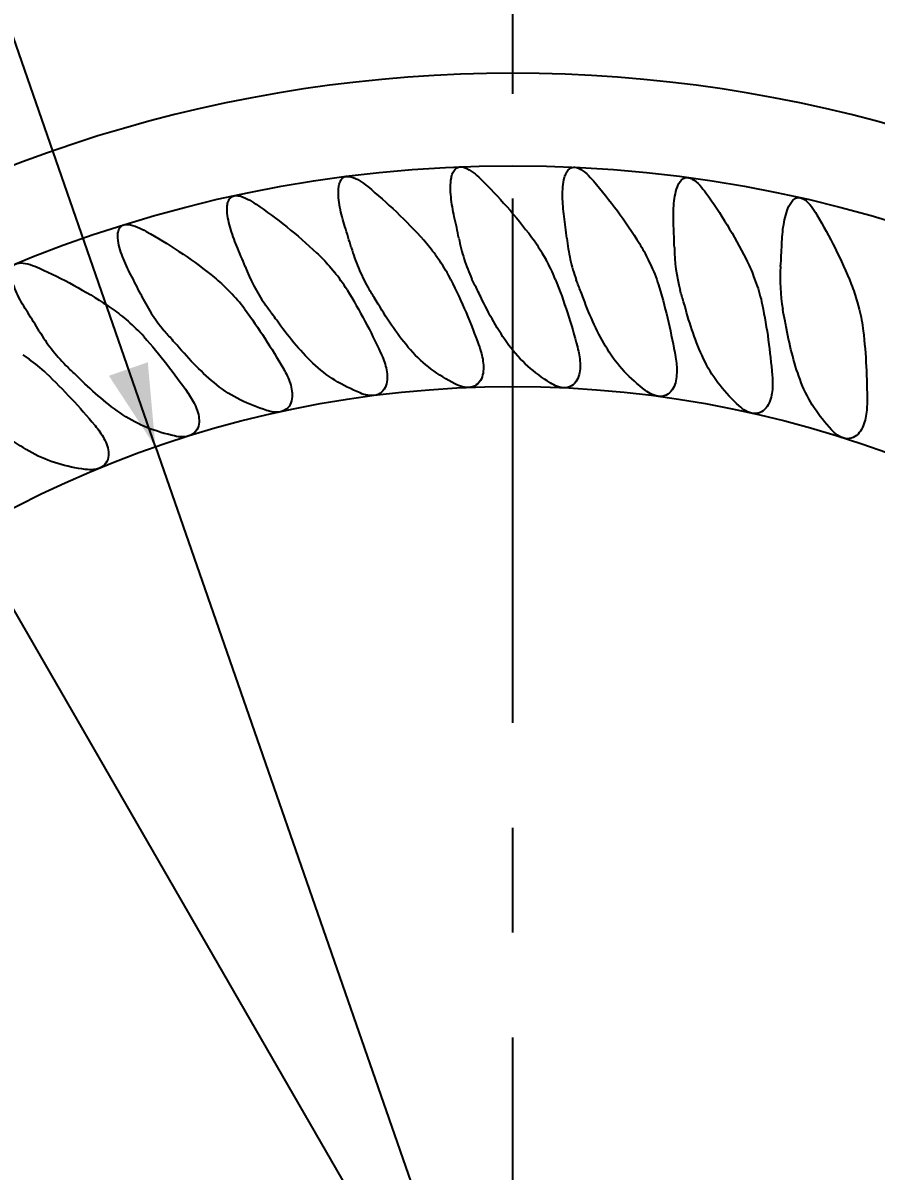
# Model space of a CAD drawing. Header units: millimetres. Extents: x 8 to 3888, y -9869 to 412.
# Drawn here: x 112.03 to 132.72, y 209.13 to 236.94 of the extents above; entities that cross this region are included whole.
import ezdxf

# ---------------------------------------------------------------- set-up
doc = ezdxf.new("R2010")
doc.units = ezdxf.units.MM
doc.linetypes.add('CENTERX2', pattern=[20.32, 12.7, -2.54, 2.54, -2.54])
doc.layers.add('CENTERLINE', color=4, linetype='CENTERX2')
doc.layers.add('DIMENSIONS', color=2, linetype='Continuous')
doc.layers.add('OUTLINE', color=7, linetype='Continuous', lineweight=25)
doc.styles.add('SLDTEXTSTYLE0', font='TXT', dxfattribs={"width": 0.75})
doc.dimstyles.new('SLDDIMSTYLE0', dxfattribs={"dimtxt": 3.5, "dimasz": 2, "dimexe": 0, "dimexo": 0.0625, "dimgap": 0.875, "dimtad": 1, "dimdec": 1, "dimrnd": 1e-09, "dimzin": 12, "dimdsep": 46, "dimtxsty": 'SLDTEXTSTYLE0', "dimblk1": 'NONE', "dimsah": 1, "dimcen": 0, "dimadec": 0, "dimazin": 3, "dimtfac": 1, "dimtdec": 1, "dimtmove": 0, "dimatfit": 3, "dimldrblk": 'NONE', "dimfxl": 0, "dimfrac": 2, "dimtolj": 1, "dimtzin": 12, "dimarcsym": 0})
doc.dimstyles.new('SLDDIMSTYLE2', dxfattribs={"dimtxt": 3.5, "dimasz": 2, "dimexe": 0, "dimexo": 0.0625, "dimgap": 0.875, "dimtad": 1, "dimdec": 4, "dimzin": 12, "dimdsep": 46, "dimtxsty": 'SLDTEXTSTYLE0', "dimsah": 1, "dimcen": 0.09, "dimazin": 3, "dimtfac": 1, "dimtofl": 0, "dimtmove": 0, "dimatfit": 3, "dimfxl": 0, "dimfrac": 2, "dimtolj": 1, "dimtzin": 12, "dimarcsym": 0})

# ---------------------------------------------------------------- blocks, each defined once
blk = doc.blocks.new('_D')
at = {"layer": 'DIMENSIONS'}
for q in [(94.388, 286.649), (132.576, 176.843)]:
    blk.add_line((115.247, 226.67), q, dxfattribs=at)
blk.add_solid([(115.247, 226.67), (115.062, 228.723), (114.118, 228.395)], dxfattribs=at)
at = {"layer": 'DIMENSIONS', "char_height": 3.5, "attachment_point": 1, "rotation": 289.1766, "style": 'SLDTEXTSTYLE0'}
for s, insert in [('%%c', (99.169, 286.631)), ('52,8', (100.894, 281.67))]:
    blk.add_mtext(s, dxfattribs=dict(at, insert=insert))
blk = doc.blocks.new('_None')
blk = doc.blocks.new('_D_1')
at = {"layer": 'DIMENSIONS'}
for q in [(77.725, 281.754), (139.774, 174.281)]:
    blk.add_line((108.049, 229.232), q, dxfattribs=at)
blk.add_solid([(108.049, 229.232), (107.482, 231.214), (106.616, 230.714)], dxfattribs=at)
at = {"layer": 'DIMENSIONS', "char_height": 3.5, "attachment_point": 1, "rotation": 300, "style": 'SLDTEXTSTYLE0'}
for s, insert in [('%%c', (82.425, 282.634)), ('63,5', (85.051, 278.086))]:
    blk.add_mtext(s, dxfattribs=dict(at, insert=insert))
blk = doc.blocks.new('_D_4')
at = {"layer": 'DIMENSIONS'}
blk.add_line((134.666, 154.085), (146.809, 133.053), dxfattribs=at)
blk.add_arc((123.912, 172.713), 43.795, 270, 300, dxfattribs=at)
for points in [[(145.809, 134.785), (143.814, 134.264), (144.295, 133.386)], [(123.912, 128.918), (125.922, 128.464), (125.9, 129.463)]]:
    blk.add_solid(points, dxfattribs=at)
at = {"layer": 'DIMENSIONS', "insert": (130.679, 133.857), "char_height": 3.5, "attachment_point": 1, "rotation": 15, "style": 'SLDTEXTSTYLE0'}
blk.add_mtext('30°', dxfattribs=at)

msp = doc.modelspace()

# ---------------------------------------------------------------- linework, layer by layer
at = {"layer": 'CENTERLINE'}
msp.add_line((123.91153, 118.38715), (123.91153, 279.77333), dxfattribs=at)
at = {"layer": 'OUTLINE'}
for p, q in [((122.0342, 231.32491), (122.13852, 231.17594)), ((124.6184, 231.37602), (124.70934, 231.21851)), ((127.19722, 231.2017), (127.27408, 231.03687)), ((119.46429, 231.04878), (119.5812, 230.90946)), ((129.75103, 230.80328), (129.81323, 230.63238)), ((116.92823, 230.54971), (117.05683, 230.42111)), ((132.2604, 230.1838), (132.30747, 230.00813)), ((114.44531, 229.83151), (114.58463, 229.7146)), ((112.03444, 228.89964), (112.18342, 228.79532))]:
    msp.add_line(p, q, dxfattribs=at)
for radius in [44.5, 31.72583, 26.37716]:
    msp.add_circle((123.91153, 201.75653), radius, dxfattribs=at)
msp.add_arc((123.91153, 201.75653), 33.96882, 55.173677, 124.826323, dxfattribs=at)
for points, knots in [([(122.49363, 232.24817), (122.45752, 232.40688), (122.42899, 232.56709), (122.40546, 232.80383), (122.40081, 232.88222), (122.40131, 233.03813), (122.40618, 233.11635), (122.42848, 233.22985), (122.43853, 233.26736), (122.46756, 233.33858), (122.48675, 233.37312), (122.54205, 233.42951), (122.58005, 233.44994), (122.66217, 233.46067), (122.70428, 233.45279), (122.81981, 233.41373), (122.88746, 233.3688), (123.01297, 233.2734), (123.07143, 233.22074), (123.12801, 233.16551)], [0, 0, 0, 0, 0.25, 0.25, 0.375, 0.375, 0.5, 0.5, 0.5625, 0.5625, 0.625, 0.625, 0.6875, 0.6875, 0.75, 0.75, 0.875, 0.875, 1, 1, 1, 1]), ([(125.15655, 232.25572), (125.13443, 232.41676), (125.11998, 232.57874), (125.11714, 232.8163), (125.11931, 232.89465), (125.13327, 233.04954), (125.14482, 233.12683), (125.1768, 233.23817), (125.19001, 233.27468), (125.22496, 233.34321), (125.24692, 233.37597), (125.30662, 233.42769), (125.34609, 233.44504), (125.42876, 233.44914), (125.46999, 233.43788), (125.58279, 233.38878), (125.64609, 233.33816), (125.7634, 233.23167), (125.81703, 233.1741), (125.86846, 233.11428)], [0, 0, 0, 0, 0.25, 0.25, 0.375, 0.375, 0.5, 0.5, 0.5625, 0.5625, 0.625, 0.625, 0.6875, 0.6875, 0.75, 0.75, 0.875, 0.875, 1, 1, 1, 1]), ([(119.84151, 232.00856), (119.79172, 232.16345), (119.74938, 232.32041), (119.70533, 232.55394), (119.69385, 232.63154), (119.68072, 232.78674), (119.67873, 232.8651), (119.69088, 232.97977), (119.69745, 233.01762), (119.72013, 233.09169), (119.73623, 233.12785), (119.78572, 233.18867), (119.82185, 233.21282), (119.90255, 233.23112), (119.94522, 233.22714), (120.06453, 233.19838), (120.13579, 233.15948), (120.26963, 233.07508), (120.33245, 233.0277), (120.39352, 232.9777)], [0, 0, 0, 0, 0.25, 0.25, 0.375, 0.375, 0.5, 0.5, 0.5625, 0.5625, 0.625, 0.625, 0.6875, 0.6875, 0.75, 0.75, 0.875, 0.875, 1, 1, 1, 1]), ([(123.12801, 233.16551), (123.34577, 232.95292), (123.55884, 232.72916), (123.97429, 232.25666), (124.17677, 232.00741), (124.36842, 231.75325)], [0, 0, 0, 0, 0.5, 0.5, 1, 1, 1, 1]), ([(125.86846, 233.11428), (126.06696, 232.8834), (126.25967, 232.64197), (126.63194, 232.13565), (126.81207, 231.86955), (126.98107, 231.59928)], [0, 0, 0, 0, 0.5, 0.5, 1, 1, 1, 1]), ([(127.80999, 232.03115), (127.80201, 232.19324), (127.80172, 232.35568), (127.81951, 232.5922), (127.82846, 232.6699), (127.85569, 232.82259), (127.87372, 232.89818), (127.91512, 233.00658), (127.93137, 233.04182), (127.97196, 233.10725), (127.99607, 233.13768), (128.06012, 233.18491), (128.10062, 233.19916), (128.184, 233.19667), (128.22407, 233.18201), (128.33263, 233.12341), (128.39079, 233.06802), (128.49941, 232.95078), (128.54796, 232.88852), (128.59402, 232.82439)], [0, 0, 0, 0, 0.25, 0.25, 0.375, 0.375, 0.5, 0.5, 0.5625, 0.5625, 0.625, 0.625, 0.6875, 0.6875, 0.75, 0.75, 0.875, 0.875, 1, 1, 1, 1]), ([(120.39352, 232.9777), (120.62891, 232.78495), (120.86077, 232.58055), (121.31633, 232.14554), (121.53947, 231.91514), (121.7523, 231.67893)], [0, 0, 0, 0, 0.5, 0.5, 1, 1, 1, 1]), ([(128.59402, 232.82439), (128.7718, 232.57688), (128.9427, 232.31958), (129.26907, 231.78333), (129.42534, 231.50258), (129.57036, 231.21819)], [0, 0, 0, 0, 0.5, 0.5, 1, 1, 1, 1]), ([(117.22036, 231.53872), (117.15739, 231.68836), (117.10167, 231.84061), (117.03749, 232.06887), (117.01928, 232.14503), (116.99257, 232.29828), (116.98374, 232.37605), (116.9855, 232.49041), (116.98856, 232.52824), (117.00392, 232.60327), (117.01623, 232.641), (117.06016, 232.70783), (117.0928, 232.73506), (117.17236, 232.76184), (117.21518, 232.7618), (117.33652, 232.74426), (117.41125, 232.71178), (117.55247, 232.63935), (117.62026, 232.59701), (117.6858, 232.55228)], [0, 0, 0, 0, 0.25, 0.25, 0.375, 0.375, 0.5, 0.5, 0.5625, 0.5625, 0.625, 0.625, 0.6875, 0.6875, 0.75, 0.75, 0.875, 0.875, 1, 1, 1, 1]), ([(117.6858, 232.55228), (117.93703, 232.38083), (118.1859, 232.19736), (118.67812, 231.80331), (118.92008, 231.59357), (119.15261, 231.37687)], [0, 0, 0, 0, 0.5, 0.5, 1, 1, 1, 1]), ([(130.43376, 231.57617), (130.43993, 231.7383), (130.45381, 231.9002), (130.49213, 232.13419), (130.50781, 232.21077), (130.54818, 232.36033), (130.57251, 232.43362), (130.62332, 232.5384), (130.64254, 232.57209), (130.68886, 232.63404), (130.71574, 232.6624), (130.78359, 232.70376), (130.82526, 232.71441), (130.90801, 232.70462), (130.94665, 232.68653), (131.04977, 232.6186), (131.10285, 232.55832), (131.20074, 232.43217), (131.24366, 232.36594), (131.28395, 232.29806)], [0, 0, 0, 0, 0.25, 0.25, 0.375, 0.375, 0.5, 0.5, 0.5625, 0.5625, 0.625, 0.625, 0.6875, 0.6875, 0.75, 0.75, 0.875, 0.875, 1, 1, 1, 1]), ([(131.28395, 232.29806), (131.4397, 232.03563), (131.58754, 231.76432), (131.86563, 231.20224), (131.9967, 230.90931), (132.11658, 230.61288)], [0, 0, 0, 0, 0.5, 0.5, 1, 1, 1, 1]), ([(114.65013, 230.84221), (114.57417, 230.98616), (114.5053, 231.13321), (114.42136, 231.35552), (114.39656, 231.43001), (114.35659, 231.58089), (114.34112, 231.65753), (114.33317, 231.77198), (114.33301, 231.81017), (114.34237, 231.88714), (114.35171, 231.92534), (114.39012, 231.99463), (114.42104, 232.02439), (114.49768, 232.0568), (114.5401, 232.06028), (114.66301, 232.05277), (114.73892, 232.02718), (114.88659, 231.9669), (114.95676, 231.93106), (115.02546, 231.89248)], [0, 0, 0, 0, 0.25, 0.25, 0.375, 0.375, 0.5, 0.5, 0.5625, 0.5625, 0.625, 0.625, 0.6875, 0.6875, 0.75, 0.75, 0.875, 0.875, 1, 1, 1, 1]), ([(115.02546, 231.89248), (115.29063, 231.74361), (115.55465, 231.58248), (116.07985, 231.23246), (116.33868, 231.04494), (116.58913, 230.84939)], [0, 0, 0, 0, 0.5, 0.5, 1, 1, 1, 1]), ([(122.60346, 231.7282), (122.63644, 231.55789), (122.6791, 231.38716), (122.78467, 231.05613), (122.84753, 230.8954), (122.92124, 230.73982)], [0, 0, 0, 0, 0.5, 0.5, 1, 1, 1, 1]), ([(125.22064, 231.72815), (125.23869, 231.55525), (125.26636, 231.38136), (125.34258, 231.04291), (125.39116, 230.87737), (125.45107, 230.71584)], [0, 0, 0, 0, 0.5, 0.5, 1, 1, 1, 1]), ([(119.99623, 231.50014), (120.04413, 231.33265), (120.10156, 231.16638), (120.23525, 230.84664), (120.31181, 230.69205), (120.39895, 230.54322)], [0, 0, 0, 0, 0.5, 0.5, 1, 1, 1, 1]), ([(112.15039, 229.92435), (112.06214, 230.06117), (111.98133, 230.20041), (111.87747, 230.41635), (111.84606, 230.48898), (111.79305, 230.63632), (111.77104, 230.71131), (111.75336, 230.82506), (111.75, 230.86359), (111.75301, 230.94066), (111.7593, 230.97952), (111.79194, 231.0511), (111.82073, 231.08334), (111.89428, 231.12144), (111.93652, 231.12839), (112.05837, 231.13115), (112.13727, 231.11207), (112.28777, 231.06536), (112.36071, 231.03588), (112.43276, 231.00334)], [0, 0, 0, 0, 0.25, 0.25, 0.375, 0.375, 0.5, 0.5, 0.5625, 0.5625, 0.625, 0.625, 0.6875, 0.6875, 0.75, 0.75, 0.875, 0.875, 1, 1, 1, 1]), ([(112.43276, 231.00334), (112.70987, 230.87815), (112.98704, 230.7406), (113.54129, 230.43736), (113.81491, 230.27343), (114.08139, 230.10049)], [0, 0, 0, 0, 0.5, 0.5, 1, 1, 1, 1]), ([(114.89079, 230.36839), (114.96631, 230.21328), (115.04999, 230.06223), (115.2371, 229.76995), (115.34133, 229.62804), (115.45356, 229.49593)], [0, 0, 0, 0, 0.5, 0.5, 1, 1, 1, 1]), ([(117.40573, 230.01757), (117.57923, 229.78535), (117.74311, 229.54706), (118.05675, 229.06217), (118.20689, 228.81478), (118.34884, 228.56911)], [0, 0, 0, 0, 0.5, 0.5, 1, 1, 1, 1]), ([(112.43143, 229.4733), (112.52019, 229.32534), (112.61685, 229.18194), (112.82942, 228.90629), (112.94518, 228.77464), (113.0681, 228.65321)], [0, 0, 0, 0, 0.5, 0.5, 1, 1, 1, 1]), ([(132.40786, 229.4842), (132.44209, 229.19565), (132.46484, 228.90719), (132.49396, 228.33116), (132.50029, 228.04229), (132.50039, 227.75825)], [0, 0, 0, 0, 0.5, 0.5, 1, 1, 1, 1]), ([(114.96738, 229.34301), (115.16036, 229.1269), (115.34438, 228.90381), (115.69924, 228.44792), (115.87036, 228.21456), (116.03314, 227.98226)], [0, 0, 0, 0, 0.5, 0.5, 1, 1, 1, 1]), ([(120.71025, 228.94465), (120.76441, 228.82803), (120.80973, 228.70863), (120.86707, 228.45947), (120.88029, 228.32653), (120.83477, 228.13963), (120.80753, 228.07858), (120.71984, 227.97916), (120.66048, 227.94409), (120.53108, 227.91091), (120.46289, 227.91164), (120.33108, 227.93309), (120.26842, 227.95321), (120.20761, 227.97865)], [0, 0, 0, 0, 0.25, 0.25, 0.5, 0.5, 0.625, 0.625, 0.75, 0.75, 0.875, 0.875, 1, 1, 1, 1]), ([(122.50712, 228.20168), (122.30821, 228.30611), (122.11603, 228.42294), (121.75176, 228.69378), (121.58068, 228.84807), (121.43156, 229.01991)], [0, 0, 0, 0, 0.5, 0.5, 1, 1, 1, 1]), ([(123.09203, 229.1202), (123.13582, 228.9993), (123.17056, 228.8764), (123.20596, 228.6232), (123.20755, 228.48961), (123.14591, 228.30739), (123.11345, 228.24895), (123.01744, 228.15755), (122.95525, 228.12779), (122.82344, 228.10602), (122.75558, 228.11268), (122.62614, 228.14553), (122.56548, 228.17104), (122.50712, 228.20168)], [0, 0, 0, 0, 0.25, 0.25, 0.5, 0.5, 0.625, 0.625, 0.75, 0.75, 0.875, 0.875, 1, 1, 1, 1]), ([(124.81731, 228.22345), (124.62799, 228.34499), (124.44659, 228.47827), (124.10732, 228.7799), (123.95062, 228.94829), (123.81716, 229.13231)], [0, 0, 0, 0, 0.5, 0.5, 1, 1, 1, 1]), ([(125.48005, 229.0875), (125.51314, 228.96324), (125.53703, 228.83779), (125.55023, 228.58246), (125.54017, 228.44924), (125.46289, 228.27309), (125.42546, 228.2177), (125.32184, 228.13501), (125.25729, 228.11078), (125.12409, 228.10058), (125.05707, 228.11313), (124.93098, 228.15714), (124.87278, 228.18784), (124.81731, 228.22345)], [0, 0, 0, 0, 0.25, 0.25, 0.5, 0.5, 0.625, 0.625, 0.75, 0.75, 0.875, 0.875, 1, 1, 1, 1]), ([(127.1206, 228.04379), (126.94124, 228.18242), (126.76944, 228.33375), (126.45815, 228.6644), (126.31983, 228.84234), (126.20348, 229.03636)], [0, 0, 0, 0, 0.5, 0.5, 1, 1, 1, 1]), ([(120.20761, 227.97865), (119.99844, 228.06614), (119.79253, 228.16832), (119.40711, 228.40669), (119.22756, 228.54262), (119.06484, 228.70002)], [0, 0, 0, 0, 0.5, 0.5, 1, 1, 1, 1]), ([(127.85613, 228.84679), (127.87827, 228.72013), (127.89113, 228.59306), (127.88203, 228.33755), (127.8604, 228.20572), (127.76805, 228.03697), (127.72594, 227.98506), (127.61551, 227.91171), (127.5491, 227.8932), (127.41551, 227.89465), (127.34984, 227.913), (127.22807, 227.96783), (127.17276, 228.00348), (127.1206, 228.04379)], [0, 0, 0, 0, 0.25, 0.25, 0.5, 0.5, 0.625, 0.625, 0.75, 0.75, 0.875, 0.875, 1, 1, 1, 1]), ([(112.59709, 228.4585), (112.80806, 228.26014), (113.01084, 228.05395), (113.4043, 227.63049), (113.59505, 227.41298), (113.7774, 227.19581)], [0, 0, 0, 0, 0.5, 0.5, 1, 1, 1, 1]), ([(118.35283, 228.56218), (118.41695, 228.45073), (118.4725, 228.33573), (118.55134, 228.09251), (118.5761, 227.96123), (118.54704, 227.77108), (118.52522, 227.70789), (118.44653, 227.6012), (118.39046, 227.56109), (118.26444, 227.51676), (118.19645, 227.51154), (118.06326, 227.52142), (117.9991, 227.53601), (117.9363, 227.55604)], [0, 0, 0, 0, 0.25, 0.25, 0.5, 0.5, 0.625, 0.625, 0.75, 0.75, 0.875, 0.875, 1, 1, 1, 1]), ([(130.2022, 228.39991), (130.2132, 228.2718), (130.21495, 228.14409), (130.18361, 227.89035), (130.15057, 227.76091), (130.04387, 227.60085), (129.99739, 227.5528), (129.88099, 227.48936), (129.81322, 227.47671), (129.68027, 227.4898), (129.61644, 227.5138), (129.49991, 227.57903), (129.44792, 227.61937), (129.39948, 227.66407)], [0, 0, 0, 0, 0.25, 0.25, 0.5, 0.5, 0.625, 0.625, 0.75, 0.75, 0.875, 0.875, 1, 1, 1, 1]), ([(117.9363, 227.55604), (117.71987, 227.62511), (117.50551, 227.70917), (117.10152, 227.91273), (116.91092, 228.03237), (116.735, 228.17508)], [0, 0, 0, 0, 0.5, 0.5, 1, 1, 1, 1]), ([(131.63658, 227.08718), (131.48432, 227.25451), (131.34318, 227.43093), (131.09355, 227.81059), (130.98673, 228.01241), (130.90575, 228.22392)], [0, 0, 0, 0, 0.5, 0.5, 1, 1, 1, 1]), ([(116.03772, 227.97571), (116.11131, 227.87026), (116.17667, 227.76054), (116.2764, 227.52513), (116.31251, 227.3965), (116.30013, 227.20454), (116.28391, 227.13969), (116.21482, 227.02654), (116.16245, 226.98171), (116.04077, 226.92656), (115.9735, 226.91543), (115.83996, 226.91367), (115.77477, 226.9226), (115.71046, 226.93709)], [0, 0, 0, 0, 0.25, 0.25, 0.5, 0.5, 0.625, 0.625, 0.75, 0.75, 0.875, 0.875, 1, 1, 1, 1]), ([(132.50038, 227.75025), (132.50018, 227.62167), (132.49079, 227.4943), (132.43746, 227.24426), (132.39326, 227.11818), (132.27302, 226.96803), (132.22252, 226.92422), (132.10103, 226.87117), (132.03242, 226.86447), (131.90112, 226.88909), (131.83963, 226.91857), (131.72923, 226.99371), (131.68095, 227.03843), (131.63658, 227.08718)], [0, 0, 0, 0, 0.25, 0.25, 0.5, 0.5, 0.625, 0.625, 0.75, 0.75, 0.875, 0.875, 1, 1, 1, 1]), ([(115.71046, 226.93709), (115.48832, 226.98715), (115.26745, 227.05228), (114.84788, 227.21964), (114.64764, 227.32213), (114.45979, 227.44907)], [0, 0, 0, 0, 0.5, 0.5, 1, 1, 1, 1]), ([(113.78253, 227.18969), (113.86503, 227.09106), (113.9397, 226.98745), (114.05957, 226.76162), (114.10676, 226.63664), (114.11116, 226.44432), (114.10064, 226.37831), (114.04168, 226.25957), (113.99342, 226.21034), (113.87701, 226.1448), (113.81096, 226.12785), (113.67809, 226.11445), (113.61236, 226.11767), (113.54704, 226.1265)], [0, 0, 0, 0, 0.25, 0.25, 0.5, 0.5, 0.625, 0.625, 0.75, 0.75, 0.875, 0.875, 1, 1, 1, 1]), ([(113.54704, 226.1265), (113.32076, 226.1571), (113.09544, 226.20271), (112.66337, 226.33272), (112.45496, 226.4173), (112.2565, 226.52753)], [0, 0, 0, 0, 0.5, 0.5, 1, 1, 1, 1])]:
    msp.add_open_spline(points, degree=3, knots=knots, dxfattribs=at)
for points in [[(122.60346, 231.7282), (122.56948, 231.90367), (122.53261, 232.07691), (122.49363, 232.24817)], [(125.22064, 231.72815), (125.20208, 231.90589), (125.18045, 232.08169), (125.15655, 232.25572)], [(119.99623, 231.50014), (119.94708, 231.672), (119.89525, 231.84137), (119.84151, 232.00856)], [(127.82786, 231.50001), (127.82486, 231.67867), (127.81864, 231.85568), (127.80999, 232.03115)], [(124.36842, 231.75325), (124.45873, 231.63349), (124.54294, 231.50672), (124.6184, 231.37602)], [(117.41881, 231.04572), (117.35486, 231.21266), (117.28846, 231.37687), (117.22036, 231.53872)], [(122.0342, 231.32491), (121.94781, 231.4483), (121.85276, 231.56742), (121.7523, 231.67893)], [(126.98107, 231.59928), (127.0607, 231.47193), (127.13365, 231.33802), (127.19722, 231.2017)], [(127.82786, 231.50001), (127.83371, 231.15074), (127.87774, 230.80459), (127.96918, 230.47146)], [(130.40527, 231.04549), (130.41786, 231.22371), (130.42708, 231.4006), (130.43376, 231.57617)], [(119.15261, 231.37687), (119.26275, 231.27423), (119.36786, 231.1637), (119.46429, 231.04878)], [(122.41205, 230.71794), (122.33161, 230.87741), (122.24058, 231.03017), (122.13852, 231.17593)], [(124.94191, 230.73842), (124.87556, 230.90459), (124.79815, 231.06468), (124.70934, 231.21851)], [(129.57036, 231.21819), (129.63951, 231.08258), (129.69972, 230.94427), (129.75103, 230.80328)], [(117.41881, 231.04572), (117.54315, 230.72111), (117.70081, 230.41312), (117.90339, 230.12753)], [(119.8936, 230.47704), (119.79976, 230.6286), (119.69581, 230.77287), (119.5812, 230.90946)], [(127.27408, 231.03687), (127.34936, 230.87542), (127.41246, 230.70917), (127.46392, 230.53833)], [(130.40527, 231.04549), (130.38055, 230.69558), (130.39417, 230.34937), (130.45641, 230.00854)], [(114.89079, 230.36839), (114.81253, 230.52914), (114.73207, 230.68693), (114.65013, 230.84221)], [(116.58913, 230.84939), (116.70885, 230.75592), (116.8219, 230.65604), (116.92823, 230.54971)], [(122.41205, 230.71794), (122.67622, 230.19417), (122.89509, 229.66077), (123.0893, 229.12771)], [(123.05299, 230.47222), (123.00771, 230.56068), (122.96384, 230.6499), (122.92124, 230.73982)], [(124.94191, 230.73842), (125.15949, 230.19346), (125.33101, 229.64302), (125.47799, 229.09522)], [(125.55899, 230.43778), (125.52159, 230.52985), (125.48567, 230.62255), (125.45107, 230.71584)], [(129.81323, 230.63238), (129.87405, 230.46528), (129.92246, 230.29417), (129.9589, 230.1192)], [(132.11658, 230.61288), (132.1735, 230.47213), (132.22147, 230.32911), (132.2604, 230.1838)], [(117.40573, 230.01757), (117.29942, 230.15986), (117.1817, 230.29624), (117.05683, 230.42111)], [(119.8936, 230.47704), (120.20137, 229.97998), (120.46613, 229.46773), (120.70688, 228.9519)], [(120.55352, 230.28812), (120.50068, 230.37233), (120.4492, 230.45739), (120.39895, 230.54322)], [(123.13344, 230.30867), (123.10752, 230.3636), (123.08069, 230.41811), (123.05299, 230.47222)], [(123.81716, 229.13231), (123.55191, 229.49805), (123.3298, 229.89267), (123.13344, 230.30867)], [(125.62489, 230.26784), (125.60385, 230.32481), (125.58187, 230.38145), (125.55899, 230.43778)], [(127.46392, 230.53833), (127.6328, 229.97774), (127.75586, 229.41442), (127.85475, 228.85466)], [(128.05246, 230.18505), (128.02322, 230.28004), (127.99551, 230.37553), (127.96918, 230.47146)], [(114.08139, 230.10049), (114.20853, 230.01799), (114.32987, 229.92837), (114.44531, 229.83151)], [(118.0796, 229.88688), (118.01957, 229.96625), (117.96088, 230.0465), (117.90339, 230.12753)], [(120.64792, 230.13221), (120.61731, 230.18467), (120.58583, 230.23663), (120.55352, 230.28812)], [(121.43156, 229.01991), (121.1353, 229.36131), (120.87968, 229.73509), (120.64792, 230.13221)], [(126.20348, 229.03636), (125.97121, 229.42366), (125.78431, 229.83612), (125.62489, 230.26784)], [(128.10329, 230.01001), (128.0873, 230.0686), (128.07034, 230.12694), (128.05246, 230.18505)], [(129.9589, 230.1192), (130.07797, 229.54751), (130.15165, 228.97558), (130.2015, 228.40787)], [(112.43143, 229.4733), (112.33944, 229.62664), (112.24554, 229.77682), (112.15039, 229.92435)], [(118.18724, 229.73979), (118.15217, 229.78938), (118.11628, 229.8384), (118.0796, 229.88688)], [(128.57235, 228.73279), (128.3748, 229.13869), (128.22453, 229.56586), (128.10329, 230.01001)], [(130.51441, 229.71597), (130.49356, 229.81316), (130.47428, 229.91069), (130.45641, 230.00854)], [(132.30747, 230.00813), (132.35336, 229.83688), (132.38674, 229.66222), (132.40786, 229.4842)], [(114.96738, 229.34301), (114.84887, 229.47572), (114.72005, 229.60097), (114.58463, 229.7146)], [(115.65007, 229.27155), (115.58335, 229.34538), (115.51789, 229.42021), (115.45356, 229.49593)], [(119.06484, 228.70002), (118.73984, 229.01441), (118.45263, 229.36451), (118.18724, 229.73979)], [(130.54979, 229.53716), (130.53897, 229.59692), (130.52716, 229.65652), (130.51441, 229.71597)], [(130.90575, 228.22392), (130.7444, 228.64533), (130.63189, 229.08395), (130.54979, 229.53716)], [(115.77012, 229.1344), (115.73087, 229.18073), (115.69084, 229.22644), (115.65007, 229.27155)], [(116.735, 228.17508), (116.38404, 228.45977), (116.06738, 228.78348), (115.77012, 229.1344)], [(120.70688, 228.9519), (120.708, 228.94948), (120.70913, 228.94707), (120.71025, 228.94465)], [(123.0893, 229.12771), (123.09022, 229.12521), (123.09113, 229.12271), (123.09203, 229.1202)], [(125.47799, 229.09522), (125.47868, 229.09265), (125.47937, 229.09007), (125.48005, 229.0875)], [(112.59709, 228.4585), (112.46649, 228.58129), (112.32865, 228.69363), (112.18342, 228.79532)], [(113.28342, 228.44682), (113.21054, 228.51453), (113.1388, 228.58337), (113.0681, 228.65321)], [(127.85475, 228.85466), (127.85522, 228.85204), (127.85568, 228.84941), (127.85613, 228.84679)], [(129.39948, 227.66407), (129.06678, 227.97107), (128.77036, 228.32593), (128.57235, 228.73279)], [(113.41496, 228.32065), (113.37183, 228.36338), (113.32797, 228.40543), (113.28342, 228.44682)], [(118.34884, 228.56911), (118.35017, 228.5668), (118.3515, 228.56449), (118.35283, 228.56218)], [(130.2015, 228.40787), (130.20174, 228.40522), (130.20197, 228.40256), (130.2022, 228.39991)], [(114.45979, 227.44907), (114.08552, 227.70198), (113.74183, 227.99682), (113.41496, 228.32065)], [(116.03314, 227.98226), (116.03467, 227.98007), (116.03619, 227.97789), (116.03772, 227.97571)], [(132.50039, 227.75825), (132.50039, 227.75558), (132.50038, 227.75292), (132.50038, 227.75025)], [(112.2565, 226.52753), (111.86177, 226.74677), (111.49367, 227.01051), (111.13969, 227.30473)], [(113.7774, 227.19581), (113.77911, 227.19377), (113.78082, 227.19173), (113.78253, 227.18969)]]:
    msp.add_open_spline(points, degree=3, dxfattribs=at)

# ---------------------------------------------------------------- dimensions: what is measured, and where the dimension line sits
at = {"layer": 'DIMENSIONS'}
for p1, p2, picture, middle in [((132.57592, 176.84302), (115.24714, 226.67004), '_D', (97.22886, 278.47967)), ((139.77444, 174.28116), (108.04861, 229.23191), '_D_1', (82.05023, 274.26246))]:
    dim = msp.add_diameter_dim_2p(p1=p1, p2=p2, dimstyle='SLDDIMSTYLE0', dxfattribs=at)
    dim.commit()
    dim.dimension.update_dxf_attribs({"geometry": picture, "text_midpoint": middle, "dimtype": 163})
dim = msp.add_angular_dim_2l(base=(135.24648, 130.41011), line1=((123.91153, 118.38715), (123.91153, 279.77333)), line2=((134.16609, 154.95128), (116.88633, 184.88071)), dimstyle='SLDDIMSTYLE2', dxfattribs=at)
dim.commit()
dim.dimension.update_dxf_attribs({"geometry": '_D_4', "text_midpoint": (135.24648, 130.41011), "dimtype": 162})

doc.saveas('drawing.dxf')
